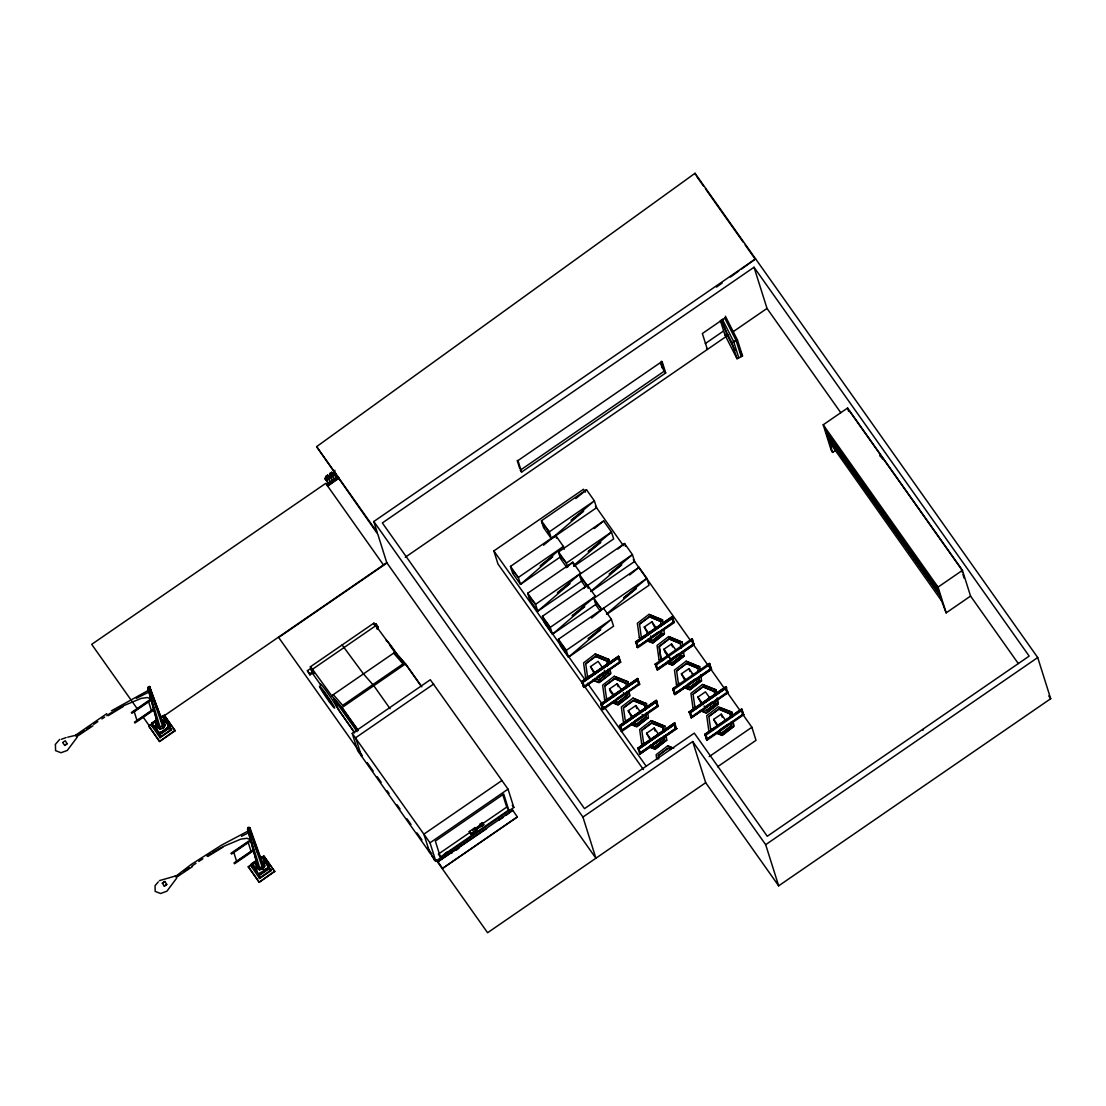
<?xml version="1.0" encoding="UTF-8"?>
<svg xmlns="http://www.w3.org/2000/svg" width="1106" height="1106" viewBox="0 0 1106 1106"><rect width="100%" height="100%" fill="white"/><g stroke="black" fill="none" stroke-linecap="round" stroke-linejoin="round"><path stroke-width="1.5" d="M151.536 692.812L149.421 686.522L148.315 686.771L147.941 688.775L158.089 725.605L159.969 726.78L162.167 726.296L163.384 724.43L162.914 722.287L149.421 686.522L148.245 688.291L159.969 726.78L159.886 729.048L163.301 728.287L165.209 725.384L164.379 721.734L161.448 719.895L161.034 721.112M249.016 827.288L247.855 829.044L259.564 867.533L259.481 869.814L262.91 869.053L264.818 866.15L263.988 862.486L262.523 863.039L262.979 865.196L261.763 867.049L259.564 867.533L257.684 866.371L247.55 829.528L247.924 827.523L249.956 827.869L262.523 863.039M163.633 718.61L171.568 729.822L160.038 737.743L160.287 734.26L154.577 726.2L152.103 726.545M263.242 859.362L271.164 870.574L259.634 878.51L259.233 872.952L258.776 874.459L251.421 863.897L256.689 860.261M159.637 732.2L159.181 733.707L151.826 723.13L157.093 719.508M148.702 690.172L148.854 692.093L150.139 692.204L148.702 691.54L148.702 690.172L111.416 710.812M248.297 830.938L248.311 832.306L249.735 832.97L248.463 832.846L248.297 830.938L221.518 845.15L191.117 864.505L175.633 876.394M148.245 688.291L149.974 689.107L150.361 687.116L149.269 686.743M247.855 829.044L249.583 829.873L249.956 827.869L248.864 827.495M148.895 688.692L149.918 687.144M157.398 721.624L156.126 723.559L156.955 727.223L159.886 729.048M156.955 727.223L156.222 723.877L157.494 721.942M150.07 687.891L163.384 724.43L165.112 725.08L163.204 727.983L159.789 728.743L156.858 726.905L158.089 725.605L157.619 723.462L148.08 687.545M248.491 829.459L249.514 827.896M256.993 862.39L255.721 864.325L256.551 867.975L259.481 869.814M257.09 862.694L255.721 864.325L257.228 864.215L257.684 866.371L256.551 867.975M249.679 828.643L262.979 865.196L264.721 865.832L262.813 868.735L259.385 869.496L256.454 867.671M77.116 737.329L67.3 750.435L60.996 752.744L55.577 750.642L55.438 744.905M176.711 878.095L166.909 891.187L160.591 893.51L155.172 891.408L155.047 885.671L158.324 881.883M327.984 483.944L325.62 476.437L327.639 475.055L328.053 475.635L326.035 477.018L328.399 484.539M330.528 475.76L332.422 481.774L329.643 473.672L331.662 472.29L334.441 480.391M332.077 472.87L329.643 473.672M334.924 470.299L334.081 471.488L336.445 479.009M55.3 744.462L59.683 739.416M573.71 565.512L600.779 542.216L588.212 551.59L611.48 532.027L603.627 520.954L558.544 551.977L560.714 558.862L566.59 567.171M590.784 591.406L621.724 564.793L609.157 574.166L632.425 554.604L624.572 543.53L579.489 574.539L581.659 581.438L585.572 586.968M606.503 614.079L636.157 588.572L623.577 597.945L646.844 578.383L639.005 567.309L593.908 598.318L596.079 605.217L600.005 610.747M580.664 573.295L557.396 592.857L569.963 583.484L537.737 611.203L529.898 600.116L527.728 593.231L572.825 562.207L580.664 573.295L535.567 604.318L537.737 611.203L582.834 580.18M595.374 596.314L572.12 615.876L584.687 606.503L552.461 634.222L544.608 623.148L542.438 616.263L587.535 585.24L595.374 596.314L550.276 627.337L552.461 634.222L596.148 604.18L596.563 604.733M575.853 498.502L586.526 489.764L594.378 500.838L596.549 507.723L551.452 538.746L543.613 527.673L541.442 520.774L586.526 489.764M543.571 545.203L555.585 535.359L563.424 546.447L564.295 549.198M594.295 528.599L603.627 520.954M566.148 567.682L572.825 562.207L574.125 566.341M617.908 548.991L624.572 543.53L625.443 546.281M583.539 588.516L587.535 585.24M629.66 574.954L639.005 567.309M591.53 618.074L603.544 608.231L611.383 619.319L613.554 626.203L568.456 657.227L560.618 646.139L558.447 639.254L646.844 578.383L649.015 585.268L606.738 614.355M609.185 662.77L608.659 659.3L595.166 654.005L583.581 662.895L585.599 677.384M648.946 614.397L662.535 620.01L648.946 614.397L637.36 623.272L639.379 637.775M590.175 676.775L587.424 675.973L585.724 663.724L595.47 656.259L606.918 661.029L595.47 656.259M595.567 656.563L585.724 663.724M643.955 637.167L641.217 636.365L639.503 624.116L649.25 616.65L660.697 621.42L649.25 616.65M649.346 616.954L639.503 624.116M594.434 678.448L598.692 680.121L608.438 672.642L607.982 669.241M648.213 638.839L652.471 640.512L662.218 633.033L652.568 640.816L649.734 639.71M592.996 680.01L598.996 682.374L610.581 673.485L609.931 668.757M593.092 680.328L599.093 682.679L610.678 673.803L610.042 669.075M648.282 640.996L652.775 642.752L664.36 633.876L652.872 643.07L646.872 640.72M628.236 685.07L627.71 681.6L614.217 676.305L602.632 685.181L604.65 699.683M668.632 636.572L682.236 642.185L668.632 636.572L657.047 645.462L659.065 659.95M609.323 699.379L606.475 698.273L604.775 686.024L614.521 678.545L625.968 683.328L614.521 678.545M614.618 678.863L604.775 686.024M663.738 659.66L660.904 658.54L659.19 646.291L668.936 638.826L680.397 643.595L668.936 638.826M660.904 658.54L659.287 646.609L669.033 639.13M614.908 701.301L617.742 702.421L627.489 694.941L627.033 691.527M615.005 701.619L617.839 702.725L627.489 694.941M667.9 661.015L672.158 662.688L681.904 655.208M612.047 702.31L618.047 704.66L629.632 695.785L628.982 691.056M669.42 661.886L672.254 663.006L682.001 655.526M612.143 702.628L618.143 704.978L629.729 696.089L629.093 691.374M666.462 662.577L672.462 664.941L684.047 656.052L672.559 665.245L666.559 662.895M632.909 698.149L646.498 703.748L632.909 698.149L621.323 707.024L623.342 721.527M627.918 720.918L625.18 720.117L623.466 707.868L633.213 700.388L644.563 704.854L645.351 710.273M644.66 705.158L633.309 700.706L623.466 707.868M686.066 661.208L699.669 666.821L686.066 661.208L674.48 670.098L676.499 684.586M681.172 684.296L678.337 683.176L676.623 670.927L686.37 663.462L697.831 668.231L686.37 663.462M686.467 663.766L676.623 670.927M632.176 722.591L636.434 724.25L646.181 716.785L645.724 713.37M633.697 723.448L636.531 724.568L646.181 716.785M630.738 724.154L636.738 726.504L648.323 717.628L636.835 726.822L630.835 724.458M698.978 676.748L699.434 680.162L689.688 687.642L686.854 686.522M683.895 687.213L689.895 689.577L701.481 680.688L689.992 689.881L683.992 687.531M651.254 720.628L664.858 726.241L651.254 720.628L639.683 729.518L641.687 744.006M646.263 743.398L643.526 742.596L641.812 730.347L651.558 722.882L662.923 727.333L663.476 731.052M663.019 727.651L651.655 723.186L641.812 730.347M716.55 693.227L716.024 689.757L702.517 684.462L690.932 693.351L692.95 707.84M697.623 707.55L694.789 706.43L693.075 694.181L702.822 686.715L714.282 691.485L702.822 686.715M702.918 687.02L693.075 694.181M650.535 745.071L654.793 746.744L664.54 739.264L664.07 735.863M652.042 745.942L654.89 747.062L664.54 739.264M649.098 746.633L655.098 748.997L666.669 740.108L655.194 749.301L649.194 746.951M706.153 710.895L715.9 703.416L715.43 700.001M700.361 710.467L706.361 712.831L717.932 703.941L717.296 699.213M700.457 710.785L706.457 713.135L718.029 704.259L717.186 697.955M732.324 715.527L731.799 712.07L718.306 706.775L706.72 715.651L708.739 730.154M673.706 748.195L667.706 745.845L656.121 754.721L656.77 759.449M713.315 729.545L710.577 728.743L708.863 716.494L718.61 709.015L730.071 713.785L718.61 709.015M658.72 758.979L658.264 755.564L668.01 748.085L670.844 749.204M718.706 709.333L708.863 716.494M670.955 749.522L668.107 748.403L658.264 755.564M718.997 731.771L721.831 732.877L731.578 725.412L731.121 721.997M719.094 732.089L721.928 733.195L731.674 725.716M716.135 732.78L722.135 735.131L733.72 726.255L733.084 721.527M716.232 733.084L722.232 735.449L733.817 726.559L733.181 721.831M316.62 446.644L695.038 173.269L1037.718 657.545L1050.7 698.716L778.665 885.837L705.683 782.702L692.715 741.545L582.931 817.058L595.913 858.228L386.768 562.664L377.823 534.281L316.62 446.644L377.174 532.235L373.8 521.507L755.605 258.859L741.642 268.938M716.508 287.104L722.094 283.067M730.472 277.012L738.849 270.956M84.333 730.72L76.342 736.167L75.733 735.117L106.826 713.619M335.63 473.257L325.786 480.032L324.957 478.857L334.579 471.377M329.173 475.953L334.8 472.082M325.786 480.032L335.408 472.552M335.353 479.036L326.823 484.898L337.883 476.437M338.934 478.304L327.68 486.046L338.713 477.612M62.766 742.43L65.226 740.743L67.162 743.702L64.701 745.403L62.89 742.859M754.029 267.251L382.344 522.944L584.507 808.652L694.292 733.14L767.274 836.274L1029.174 656.107L754.029 267.251L767.011 308.422L840.754 412.649M106.743 715.679L110.821 712.886M724.886 318.044L702.365 333.528L707.384 349.441L706.54 348.252M155.877 720.739L151.826 723.13M161.435 717.186L164.269 715.236L175.107 730.79L159.527 741.504L148.688 725.965L157.19 720.117M148.812 726.365L156.499 721.071M163.591 716.19L386.768 562.664M705.31 343.551L723.614 330.957M386.989 562.968L278.671 637.485L362.243 755.578M521.59 472.082L665.701 372.957L662.065 361.455L517.967 460.58L521.59 472.082L520.276 470.216L664.374 371.091L661.291 361.303M405.252 557.272L728.495 334.911M732.656 332.049L767.011 308.422M169.605 726.13L159.181 733.707L169.716 726.448L162.361 715.886L169.716 726.448L167.932 726.49L168.582 728.564L171.402 729.31L159.872 737.246M160.287 734.26L168.582 728.564M159.527 741.504L174.983 730.389M354.556 732.766L336.404 706.568A14.378 0.912 55.5 0 0 327.597 692.854A14.378 0.912 55.5 0 0 320.491 684.144L320.809 685.07L312.307 673.07L310.344 666.835L373.897 623.107L395.229 652.042L405.584 663.849L421.842 686.84M312.68 673.001L309.943 674.881L307.399 670.706L311.505 667.886M310.344 666.835L312.486 669.254L376.026 625.54M309.943 674.881L309.611 673.844L312.03 672.172M643.457 769.596L497.976 563.991L493.857 550.926L583.484 489.267L585.475 492.087M559.954 557.217L520.497 584.355L512.659 573.267L510.488 566.383L555.585 535.359L556.456 538.11M312.486 669.254L331.676 695.757L395.229 652.042M331.676 695.757L342.031 707.564L405.584 663.849M574.194 566.065L613.65 538.926L611.48 532.027L566.383 563.051L567.682 567.184M352.233 733.416L430.317 679.734L508.041 789.131L513.834 807.463L435.792 861.145L357.708 750.794L352.233 733.416L430.013 842.813L435.792 861.145M433.69 684.047L355.662 737.73L361.441 756.062M835.334 450.529L832.624 452.395L831.325 450.557L823.196 424.801L847.583 408.031L962.441 570.337L970.556 596.079L1018.294 663.545M162.361 883.196L164.822 881.496L166.757 884.468L164.296 886.155L162.361 883.196L164.822 881.496M590.908 591.544L634.595 561.489L632.425 554.604L587.327 585.627L588.198 588.378M255.486 861.505L251.421 863.897M261.03 857.952L263.864 856.003L274.717 871.542L259.136 882.27L248.283 866.717L255.375 861.851M248.408 867.118L255.5 862.251M254.104 865.03L251.712 867.298M263.491 870.436L266.297 868.5L266.74 869.91L261.127 873.768L260.684 872.358M269.214 866.883L258.776 874.459L269.311 867.215L261.97 856.638L269.311 867.215M259.896 875.026L268.191 869.316L271.011 870.063L259.481 877.998M259.136 882.27L274.592 871.155M647.466 632.19L648.047 634.001L644.273 627.019L651.876 621.793L656.383 628.167M593.687 671.798L594.268 673.609L590.493 666.628L598.097 661.402L602.604 667.775M635.812 642.337L636.503 641.867L638.079 646.858L637.388 647.328L635.549 641.867L672.282 616.595L672.987 617.687L636.254 642.959L635.604 642.033M638.286 647.162L636.282 641.563L671.646 617.231L672.31 618.157M672.559 617.065L671.867 617.535L673.443 622.526L674.121 622.056M636.254 642.959L672.987 617.687M618.088 657.144L618.779 656.674L620.618 662.135L583.885 687.407L581.77 681.476L618.503 656.204L619.208 657.296L582.475 682.568L581.811 681.642M582.724 681.476L582.033 681.946L583.609 686.937L584.286 686.467L582.503 681.172L617.867 656.84L618.53 657.766M582.475 682.568L619.208 657.296M658.554 631.885L650.964 637.111L650.591 635.95M637.858 646.54L673.222 622.222L671.646 617.231M637.222 647.19L673.969 621.918M637.167 647.01L637.664 647.798L674.397 622.526L673.913 621.738M597.171 676.72L604.775 671.494L604.415 670.333M583.443 686.798L620.176 661.526L618.503 656.204M620.342 661.665L619.664 662.135L617.867 656.84M583.885 687.407L620.563 661.969M678.255 654.061L670.651 659.287L664.9 652.167L663.959 649.194L671.563 643.969L676.084 650.342M614.48 696.559L610.484 691.9L609.544 688.927L617.148 683.702L621.655 690.075M691.554 639.71L692.245 639.24L694.084 644.701L657.351 669.973L655.236 664.042L691.969 638.77L692.633 639.697L655.941 665.135L655.291 664.208M656.19 664.042L655.512 664.512L657.075 669.503L657.766 669.033L655.969 663.738L656.632 664.665M600.821 703.775L637.554 678.503L638.259 679.596L601.526 704.868L600.821 703.775L602.494 709.098L639.227 683.826L637.554 678.503M603.558 709.07L601.553 703.471L636.918 679.139L637.581 680.066M656.909 669.365L693.656 644.093L691.969 638.77M693.821 644.231L693.13 644.701L691.347 639.406L691.997 640.333M657.351 669.973L694.029 644.535M616.222 699.02L623.825 693.794L623.466 692.633M603.129 708.448L638.494 684.116L638.936 684.738M639.392 683.964L638.715 684.434L637.139 679.443L637.83 678.973L639.669 684.434L639.227 683.826M602.438 708.918L602.936 709.706L639.614 684.268L639.185 683.646M501.944 780.504L423.888 834.145L429.695 852.519M430.013 842.813L508.041 789.131M684.6 679.001L685.167 680.812L681.393 673.831L688.997 668.605L693.517 674.978M631.429 715.928L632.01 717.739L628.236 710.771L635.839 705.545L640.346 711.918M711.255 668.867L710.564 669.337L708.987 664.36L709.679 663.876L711.517 669.337L674.784 694.609L672.669 688.679L709.402 663.406L710.066 664.333L673.374 689.771L672.725 688.844M619.512 725.605L656.245 700.333L656.95 701.439L620.217 726.711L619.512 725.605L621.351 731.066L622.042 730.596L620.466 725.619L619.775 726.089M622.249 730.914L620.245 725.315L655.609 700.983L656.273 701.909M673.623 688.679L672.946 689.149L674.508 694.139L675.199 693.669L673.402 688.374L674.066 689.301M656.522 700.817L655.83 701.287L657.406 706.278L658.084 705.794M469.373 831.505L474.999 827.62L476.465 829.694L476.797 830.758L471.17 834.629L469.373 831.505L471.17 834.629M480.294 824.053L482.354 822.643L483.571 824.357L481.718 826.431L480.294 824.053L481.718 826.431M472.704 830.233L480.806 824.952M469.704 832.555L438.335 854.136L440.368 857.026L508.746 809.993L503.728 794.039L435.349 841.085L440.368 857.026M502.691 794.343L506.714 807.103L475.331 828.684L474.999 827.62M481.4 825.67L476.202 829.528L483.571 824.357M470.838 833.578L476.465 829.694M688.084 683.923L695.688 678.697M634.913 720.863L641.259 716.494M621.821 730.292L657.185 705.96L655.609 700.983M674.342 694.001L711.089 668.729L709.402 663.406M657.932 705.656L621.185 730.928L621.627 731.55L658.36 706.278L657.876 705.49M674.784 694.609L711.462 669.171M444.571 853.804L447.391 851.869M437.935 861.712L512.755 810.256L517.332 816.947L442.524 868.417L437.935 861.712L486.626 828.712M503.244 817.279L499.124 820.113L498.474 818.025M505.995 815.385L512.755 810.256M456.225 850.168L458.99 848.261M701.052 702.255L701.619 704.066L697.858 697.084L705.448 691.858L709.969 698.232M649.789 738.421L650.356 740.232L646.595 733.25L654.185 728.025L658.706 734.398M689.397 712.416L690.075 711.932L691.651 716.923L690.974 717.393L689.121 711.932L725.868 686.66L726.573 687.752L689.826 713.024L689.176 712.098M691.872 717.227L689.868 711.628L725.232 687.296L725.882 688.222M637.858 748.098L674.605 722.826L675.31 723.918L638.563 749.191L637.858 748.098L639.71 753.559L640.388 753.089L638.604 747.794L673.969 723.462L674.619 724.389M726.13 687.144L725.453 687.614L727.015 692.591L727.707 692.121M689.826 713.024L726.573 687.752M674.867 723.296L674.19 723.766L675.752 728.757L676.443 728.287M712.14 701.951L704.536 707.176L704.176 706.015M691.236 717.877L727.983 692.605L691.236 717.877L690.808 717.255L727.541 691.983M653.273 743.343L660.876 738.117M673.969 723.462L675.545 728.453L640.167 752.785L640.609 753.393M639.545 753.421L676.278 728.149M639.973 754.029L676.665 728.591L639.973 754.029L639.489 753.255M716.84 724.554L717.407 726.365L713.633 719.398L721.236 714.172L725.743 720.545M743.702 714.739L707.024 740.177L706.582 739.555L704.909 734.246L741.642 708.96L742.347 710.066L705.614 735.338L704.964 734.412M705.863 734.246L705.186 734.716L706.748 739.693L707.439 739.223L705.642 733.942L741.02 709.61L741.67 710.536M741.227 709.914L741.919 709.444L743.757 714.905L743.273 714.117M720.324 729.49L727.914 724.25M706.582 739.555L743.329 714.282L741.642 708.96M743.495 714.421L742.803 714.905L741.02 709.61M970.556 596.079L946.169 612.862L938.054 587.106L962.441 570.337M709.209 756.615L751.886 727.25L742.914 714.587M717.587 766.748L756.006 740.329L751.886 727.25M705.683 782.702L487.594 932.731L435.861 859.625M778.665 885.837L765.684 844.68L1037.718 657.545M86.987 728.895L90.969 726.172M177.278 876.021L179.932 874.196M183.928 871.473L189.25 867.851M92.959 725.785L76.77 736.582L75.733 735.117M192.555 866.537L176.366 877.335L175.329 875.869M93.678 724.361L97.784 721.637M101.89 718.914L104.641 717.103M191.905 866.026L196.011 863.302M198.762 861.491L202.868 858.768M111.817 712.568L116.711 709.582M108.264 715.651L123.36 706.416M206.974 856.044L211.426 853.334M212.642 852.574L220.509 847.901M207.859 856.417L222.956 847.182M117.941 708.835L122.379 706.305M725.384 316.192L737.495 340.081L742.513 355.98L737.011 358.731L724.886 334.841L726.67 333.957L722.149 319.648M738.78 357.846L733.679 341.643L736.084 340.441L724.72 318.058M737.011 358.731L731.992 342.819L737.495 340.081M136.328 698.342L148.854 692.093M241.495 836.316L247.067 833.537M123.858 705.6L141.222 698.384L147.347 697.527L150.734 698.854M221.988 847.058L240.818 839.136L246.956 838.279L250.329 839.606M247.689 828.311L257.228 864.215M162.914 722.287L164.476 722.038M61.411 739.278L66.139 737.55M159.43 880.625L175.287 876.063M67.729 737.177L75.678 735.31M157.619 723.462L156.222 723.877M922.916 729.531L923.054 730.237M639.282 637.457L642.282 638.632M660.807 658.222L663.641 659.342M658.969 659.632L661.969 660.807M716.121 690.075L702.517 684.462M681.075 683.978L678.337 683.176M686.757 686.204L689.591 687.324L699.434 680.162M676.402 684.268L679.402 685.457M608.756 659.618L595.166 654.005M719.909 707.674L731.895 712.375M697.527 707.232L694.789 706.43M703.209 709.458L706.057 710.577L715.9 703.416M627.807 681.918L614.217 676.305M692.854 707.522L695.854 708.711M585.489 677.066L588.489 678.241M609.226 699.075L606.475 698.273M604.54 699.365L607.54 700.54M672.31 747.919L667.706 745.845M641.591 743.688L644.591 744.863M163.508 721.43L161.448 719.895M389.671 645.171L396.943 655.111M342.127 644.978L363.459 673.9L373.8 685.706L390.072 708.697M397.718 655.54L407.119 666.282M393.625 653.148L403.026 663.876L342.694 705.379L333.293 694.651M338.671 710.011L334.164 699.255L343.579 710.011M542.299 523.525L549.281 531.862L551.452 538.746L583.678 511.027L571.111 520.401L594.378 500.838L549.281 531.862L541.442 520.774M580.346 577.291L587.327 585.627L579.489 574.539M559.401 554.714L566.383 563.051L558.544 551.977M594.779 601.07L601.747 609.406L593.908 598.318M511.359 569.134L518.327 577.47L520.497 584.355L552.737 556.636L540.157 566.009L563.424 546.447L518.327 577.47L510.488 566.383M528.585 595.982L535.567 604.318L527.728 593.231M543.309 619.001L550.276 627.337L542.438 616.263M559.304 642.005L566.286 650.342L568.456 657.227L600.682 629.508L588.115 638.881L611.383 619.319L566.286 650.342L558.447 639.254M696.504 176.172L703.457 185.988M705.448 188.794L743.177 242.117M745.154 244.924L755.08 258.956M849.062 410.423L961.211 568.913L962.261 572.244M882.629 459.045L880.017 455.354L880.376 456.529M1048.709 695.895L1050.7 698.716M823.196 424.801L938.054 587.106M946.169 612.862L941.635 600.917L829.334 441.958L827.786 437.05L939.934 595.54L941.483 600.434M663.061 369.224L665.701 372.957M708.78 664.042L709.43 664.969M693.6 643.927L694.084 644.701M711.034 668.563L711.517 669.337M727.485 691.817L727.983 692.605M595.443 506.175L623.342 545.604M633.309 559.677L691.098 641.356M693.089 644.176L723.988 687.821M726.974 692.052L739.928 710.356M693.351 645.005L692.909 644.397L657.545 668.729L657.987 669.337M710.785 669.642L710.342 669.033L674.978 693.365L675.42 693.974M727.236 692.895L725.619 688.54M743.025 715.209L742.582 714.587L707.218 738.919L707.646 739.541M654.697 627.434L651.876 621.793M663.959 649.194L668.48 655.568M681.393 673.831L685.914 680.218M697.858 697.084L702.365 703.471M713.633 719.398L718.153 725.771M644.273 627.019L648.78 633.392M689.868 711.628L690.517 712.554M705.642 733.942L706.305 734.854M655.236 664.042L655.941 665.135M672.669 688.679L673.374 689.771M689.121 711.932L689.785 712.858M704.909 734.246L705.614 735.338M706.527 739.389L707.024 740.177M636.282 641.563L636.932 642.489M635.549 641.867L636.199 642.793M548.7 532.705L547.968 531.889M547.857 531.544L548.645 532.511M544.166 527.479L543.793 527.078M582.212 581.244L581.839 580.844M543.751 526.94L544.083 527.189M581.797 580.705L582.129 580.954M692.715 741.545L765.684 844.68M676.222 727.983L676.72 728.757M620.134 661.36L620.618 662.135M646.595 733.25L651.102 739.624M628.236 710.771L632.743 717.144M609.544 688.927L614.051 695.301M590.493 666.628L595 673.001M638.604 747.794L639.254 748.721M513.212 573.088L512.838 572.673M512.811 572.549L513.143 572.797M620.245 725.315L620.895 726.227M530.424 599.798L530.078 599.521M530.009 599.258L530.382 599.646M493.857 550.926L584.535 679.07M587.521 683.301L602.466 704.425M604.457 707.232L646.305 766.375M601.553 703.471L602.203 704.398M582.503 681.172L583.152 682.098M581.77 681.476L582.42 682.402M373.8 521.507L582.931 817.058M324.735 478.151L325.565 479.327M326.629 484.179L327.459 485.354M383.464 564.945L325.731 483.363L91.687 644.356L137.462 709.07M512.23 805.209L513.834 807.463M407.105 666.268L421.262 686.273M506.714 807.103L508.746 809.993M400.704 659.77L402.695 662.577M374.284 624.351L375.929 626.66M483.778 825.007L482.354 822.643M450.308 850.555L452.05 853.03L451.262 850.5M342.031 707.564L358.303 730.554M343.551 709.983L357.722 729.988M334.164 699.255L357.1 731.66M310.731 668.065L313.883 673.72L311.422 670.25M311.201 669.517L313.648 672.987M338.657 709.997L354.625 732.573M307.399 670.706L309.611 673.844M367.22 762.615L373.192 771.048M377.174 776.675L381.141 782.301M387.114 790.735L389.105 793.541M397.068 804.795L400.054 809.011M407.008 818.855L410.99 824.468M416.962 832.915L421.939 839.938M427.898 848.371L431.879 853.998M175.107 730.79L164.269 715.236M274.717 871.542L263.864 856.003M166.605 722.812L171.568 729.822M265.219 862.168L271.164 870.574M257.034 870.989L254.186 866.952L251.546 866.786L259.634 878.51M151.937 726.034L160.038 737.743M143.434 717.504L149.407 725.951M148.688 725.965L159.402 741.117M248.283 866.717L259.011 881.869M249.251 829.279L262.91 869.053M149.656 688.526L163.301 728.287M740.246 351.501L742.513 355.98M722.315 319.247L733.679 341.643M720.628 320.436L731.992 342.819M726.67 333.957L734.992 350.381M249.541 828.85L252.182 836.717M253.772 841.431L257.463 852.436M153.112 697.527L156.817 708.531M962.911 574.277L964.142 578.175M936.823 585.682L937.874 589.028L825.726 430.538L824.675 427.192M847.583 408.031L848.606 411.252M829.486 442.428L832.624 452.395M695.038 173.269L695.522 174.762M736.084 340.441L741.186 356.644M720.379 320.533L724.886 334.841M661.001 362.699L662.535 367.593M660.655 363.1L662.218 368.035M725.868 686.66L727.762 692.287M721.236 714.172L722.177 717.144M708.656 697.029L709.223 698.84M692.19 673.775L692.771 675.586M688.997 668.605L689.937 671.577M672.282 616.595L674.176 622.222M671.563 643.969L672.503 646.941M670.277 658.125L670.651 659.287M675.31 723.918L638.563 749.191M674.605 722.826L676.499 728.453M656.95 701.439L620.217 726.711M656.245 700.333L658.139 705.974M654.185 728.025L655.125 730.997M638.259 679.596L601.526 704.868M642.157 714.462L642.517 715.623M635.839 705.545L636.78 708.517M617.148 683.702L618.088 686.674M608.438 672.642L598.692 680.121M561.184 558.378L560.894 558.267M517.179 460.428L519.751 468.585M561.101 645.669L560.659 645.061M545.092 622.664L544.788 622.554M517.332 816.947L442.524 868.417M470.644 833.067L470.05 832.362M333.666 470.907L336.03 478.414M331.662 472.29L334.026 479.797M376.745 627.821L377.201 629.273M328.523 477.142L330.418 483.156L327.639 475.055M373.897 623.107L374.74 625.802M434.202 858.892L434.741 860.579L431.934 855.685M267.541 867.242L268.191 869.316M263.988 862.486L261.154 860.966M254.56 866.523L255.002 867.933M166.702 727.734L167.144 729.144L161.531 733.015L161.075 731.605M154.951 725.757L155.407 727.167M166.757 884.468L164.296 886.155M67.162 743.702L64.701 745.403M731.799 712.07L732.448 716.799M729.96 713.481L730.527 717.2M716.024 689.757L716.66 694.485M714.186 691.167L714.739 694.886M699.559 666.503L700.209 671.231M700.734 674.701L701.577 681.006M697.734 667.913L698.287 671.632M682.125 641.867L682.775 646.595M683.411 651.323L684.144 656.37M680.301 643.277L680.992 648.393M662.439 619.692L663.075 624.42M663.724 629.148L664.457 634.194M660.6 621.102L661.291 626.217M664.761 725.923L665.287 729.393M666.033 735.379L666.78 740.426M662.923 727.333L663.614 732.448M646.402 703.444L646.927 706.9M647.687 712.9L648.42 717.932M644.563 704.854L645.254 709.969M627.71 681.6L628.346 686.328M625.872 683.01L626.563 688.126M608.659 659.3L609.088 662.453M606.821 660.711L607.512 665.826M386.658 641.369A13.272 0.843 55.5 0 1 388.842 642.904A13.272 0.843 55.5 0 1 397.165 654.641M150.665 699.255L131.351 712.54L131.904 713.315L151.218 700.043L150.665 699.255M148.508 701.384L134.089 711.296L137.103 720.836L151.508 710.923L148.508 701.384M153.706 708.918L134.407 722.204L134.96 722.992L154.259 709.706L153.706 708.918M250.26 840.021L230.96 853.293L231.513 854.081L250.813 840.795L250.26 840.021M248.103 842.136L233.684 852.062L236.698 861.602L251.117 851.675L248.103 842.136M253.315 849.685L234.002 862.957L234.555 863.745L253.868 850.459L253.315 849.685M601.775 703.775L601.083 704.245L602.659 709.236L603.337 708.766L601.775 703.775M323.325 691.402L331.192 703.098L323.325 691.402M329.477 701.992L326.546 697.872A13.272 0.843 55.5 0 1 320.27 686.715A13.272 0.843 55.5 0 1 332.74 704.287A13.272 0.843 55.5 0 1 329.477 701.992M938.109 589.761L825.961 431.271L827.606 436.469L939.754 594.959L938.109 589.761M377.989 626.798L375.777 623.673L378.321 627.849L377.989 626.798"/></g></svg>
